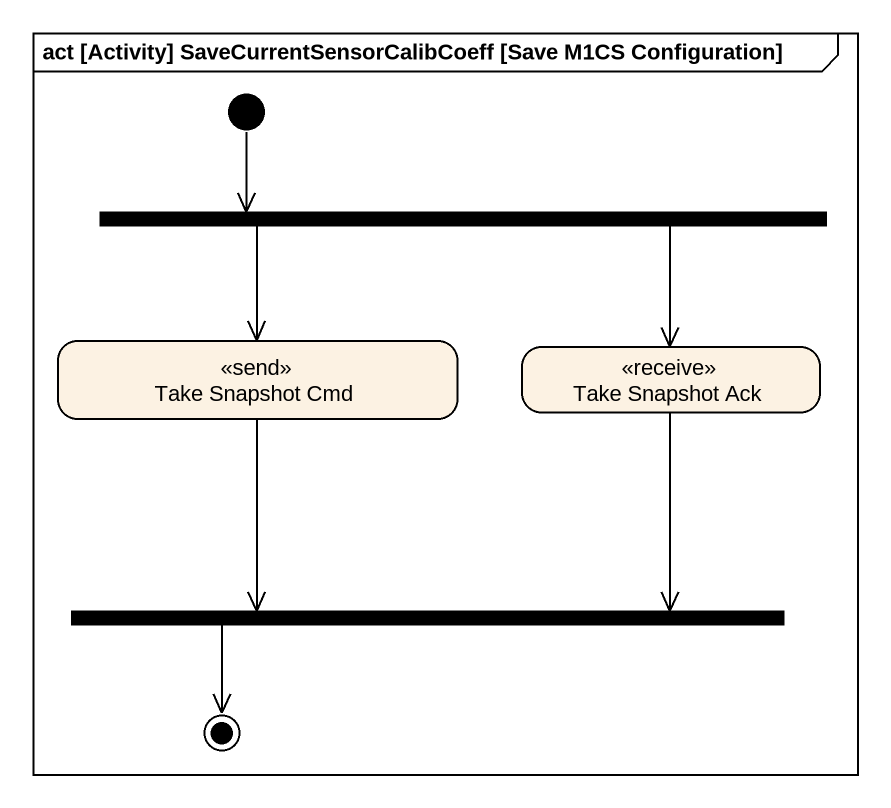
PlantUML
@startuml
mainframe act [Activity] SaveCurrentSensorCalibCoeff [Save M1CS Configuration]
hide empty description
state fork1 <<fork>>
state "Take Snapshot Cmd" as Take_Snapshot_Cmd <<send>>
state "Take Snapshot Ack" as Take_Snapshot_Ack <<receive>>
state fork2 <<join>>
[*] -right-> fork1
fork1 --> Take_Snapshot_Cmd
fork1 --> Take_Snapshot_Ack
Take_Snapshot_Cmd --> fork2
Take_Snapshot_Ack --> fork2
fork2 -left-> [*]
@enduml
